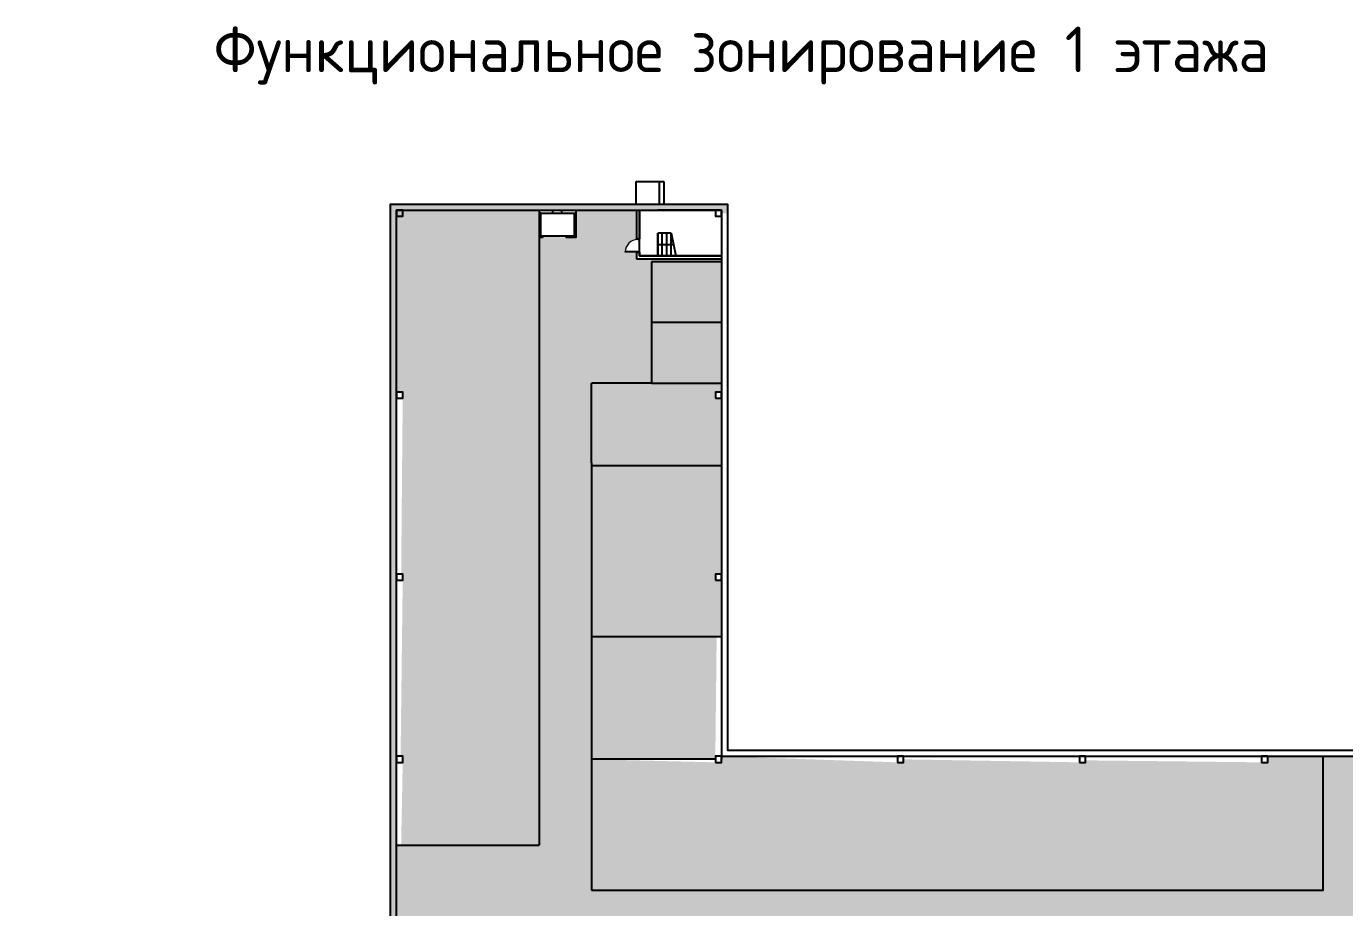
# Model space of a CAD drawing. Header units: millimetres. Extents: x -1544140 to 7445918, y -1294905 to 2019878.
# Drawn here: x 89798 to 176666, y 52736 to 110841 of the extents above; entities that cross this region are included whole.
import ezdxf

# ---------------------------------------------------------------- set-up
doc = ezdxf.new("R2010")
doc.units = ezdxf.units.MM
doc.header["$MEASUREMENT"] = 0
doc.layers.add('JA_Building Outline', color=7, linetype='Continuous', lineweight=5)
doc.styles.add('gost', font='GOST Common.ttf')

msp = doc.modelspace()

# ---------------------------------------------------------------- hatches: boundary and pattern name
at = {"true_color": 0x636466}
h = msp.add_hatch(color=251, dxfattribs=at)
h.dxf.hatch_style = 1
h.paths.add_polyline_path([(135997.7, 99116.4), (113797.7, 99116.4), (113797.7, 98516.4), (114197.7, 98516.4), (114197.7, 98716.4), (135597.7, 98716.4), (135597.7, 98516.4), (135997.7, 98516.4)])
h.paths.add_polyline_path([(114197.7, 98516.4), (113797.7, 98516.4), (113797.7, 86516.4), (114197.7, 86516.4)])
h.paths.add_polyline_path([(114197.7, 86516.4), (113797.7, 86516.4), (113797.7, 74516.4), (114197.7, 74516.4)])
h.paths.add_polyline_path([(114197.7, 74516.4), (113797.7, 74516.4), (113797.7, 62516.4), (114197.7, 62516.4)])
h.paths.add_polyline_path([(114197.7, 62516.4), (113797.7, 62516.4), (113797.7, 40916.4), (114397.7, 40916.4), (114397.7, 41316.4), (114197.7, 41316.4)])
h.paths.add_polyline_path([(120197.7, 41316.4), (114597.7, 41316.4), (114397.7, 41316.4), (114397.7, 40916.4), (114597.7, 40916.4), (119797.7, 40916.4), (119797.7, 30116.4), (114397.7, 30116.4), (114397.7, 29716.4), (120197.7, 29716.4)])
h.paths.add_polyline_path([(114397.7, 30116.4), (105397.7, 30116.4), (105397.7, 29716.4), (114397.7, 29716.4)])
h.paths.add_polyline_path([(96397.7, 30116.4), (90397.7, 30116.4), (90397.7, 29716.4), (96397.7, 29716.4)])
h.paths.add_polyline_path([(105397.7, 30116.4), (96397.7, 30116.4), (96397.7, 29716.4), (105397.7, 29716.4)])
h.paths.add_polyline_path([(90397.7, 30116.4), (89797.7, 30116.4), (89797.7, 29516.4), (90197.7, 29516.4), (90197.7, 29716.4), (90397.7, 29716.4)])
h.paths.add_polyline_path([(90197.7, 29516.4), (89797.7, 29516.4), (89797.7, 23516.4), (90197.7, 23516.4)])
h.paths.add_polyline_path([(90197.7, 23516.4), (89797.7, 23516.4), (89797.7, 17516.4), (90197.7, 17516.4)])
h.paths.add_polyline_path([(96397.7, 17316.4), (90397.7, 17316.4), (90397.7, 16916.4), (96397.7, 16916.4)])
h.paths.add_polyline_path([(90397.7, 17316.4), (90197.7, 17316.4), (90197.7, 17516.4), (89797.7, 17516.4), (89797.7, 16916.4), (90397.7, 16916.4)])
h.paths.add_polyline_path([(105397.7, 17316.4), (105197.7, 17316.4), (96397.7, 17316.4), (96397.7, 16916.4), (105197.7, 16916.4), (105397.7, 16916.4)])
h.paths.add_polyline_path([(114197.7, 17316.4), (105597.7, 17316.4), (105397.7, 17316.4), (105397.7, 16916.4), (113797.7, 16916.4), (113797.7, 14716.4), (113797.7, 14516.4), (114197.7, 14516.4), (114197.7, 14716.4)])
h.paths.add_polyline_path([(114197.7, 14316.4), (114197.7, 14516.4), (113797.7, 14516.4), (113797.7, 8516.4), (114197.7, 8516.4), (114197.7, 8716.4)])
h.paths.add_polyline_path([(114397.7, 8316.4), (114197.7, 8316.4), (114197.7, 8516.4), (113797.7, 8516.4), (113797.7, 7916.4), (114397.7, 7916.4)])
h.paths.add_polyline_path([(123397.7, 8316.4), (120597.7, 8316.4), (120397.7, 8316.4), (120397.7, 7916.4), (120597.7, 7916.4), (123397.7, 7916.4)])
h.paths.add_polyline_path([(123997.7, 14516.4), (123597.7, 14516.4), (123597.7, 8516.4), (123997.7, 8516.4)])
h.paths.add_polyline_path([(123997.7, 8516.4), (123597.7, 8516.4), (123597.7, 8316.4), (123397.7, 8316.4), (123397.7, 7916.4), (123997.7, 7916.4)])
h.paths.add_polyline_path([(123997.7, 16916.4), (129397.7, 16916.4), (129397.7, 17316.4), (123597.7, 17316.4), (123597.7, 14516.4), (123997.7, 14516.4)])
h.paths.add_polyline_path([(135397.9, 17316.4), (129397.7, 17316.4), (129397.7, 16916.4), (135397.9, 16916.4)])
h.paths.add_polyline_path([(118029.5, 7916.4), (118029.5, 8316.4), (114397.7, 8316.4), (114397.7, 7916.4)])
h.paths.add_polyline_path([(118929.5, 8316.4), (118929.5, 7916.4), (120397.7, 7916.4), (120397.7, 8316.4)])
h.paths.add_polyline_path([(139575.3, 16916.4), (139575.3, 17316.4), (135397.9, 17316.4), (135397.9, 16916.4)])
at = {"true_color": 0xcecce6, "transparency": 33554687}
h = msp.add_hatch(color=254, dxfattribs=at)
h.dxf.hatch_style = 1
h.paths.add_polyline_path([(123604, 98716.4), (114197.7, 98716.4), (114197.7, 86716.4), (114597.7, 86716.4), (114597.7, 86316.4), (114494.6, 74716.4), (114597.7, 74716.4), (114597.7, 74316.4), (114457.1, 62716.4), (114597.7, 62716.4), (114597.7, 62316.4), (114493.6, 56851), (123604, 56851)])
at = {"true_color": 0xafd9aa, "transparency": 33554687}
h = msp.add_hatch(color=9, dxfattribs=at)
h.dxf.hatch_style = 1
h.paths.add_polyline_path([(127040, 82055.3), (127040, 87316.4), (130991.3, 87316.4), (130991.5, 87316.4), (130991.5, 91520.2), (130991.3, 95316.2), (135597.7, 95316.5), (135597.7, 95516.4), (131191.3, 95516.4), (129997.7, 95516.4), (129997.7, 95961.8), (129256.9, 95961.8), (129256.9, 96011.1), (129259.2, 96011.1, -0.3659951), (129998.5, 96786), (129997.7, 98716.4), (126004, 98716.4), (126004, 96916.4), (125377.3, 96916.4), (123831.8, 97008.8), (123831.8, 96916.4), (123604, 96916.4), (123604, 56851), (114197.7, 56851), (114197.7, 50716.4), (114597.7, 50716.4), (119935.4, 50716.4), (120397.7, 50716.4), (120397.7, 44714), (120196.9, 44716.5), (120197, 44260.7), (120938.5, 44260.7), (120938.5, 44211.5), (120936.2, 44211.5, -0.3658825), (120197.3, 43436.6), (120197.7, 41716.4), (120597.7, 41716.4), (120597.7, 41316.4), (120197.7, 41316.4), (120197.7, 41116.4), (123197.7, 41116.4), (123197.7, 41316.4), (122997.7, 41316.4), (122997.7, 41716.4), (123197.7, 41716.4), (123197.7, 50716.4), (150165.7, 50716.4), (180397.7, 50716.4), (180397.7, 56716.4), (180397.7, 56717.1), (183152.3, 56716.4), (183597.7, 56716.4), (183597.7, 56916.4), (183352.3, 56916.4), (180397.7, 56916.4), (180397.7, 57248.2), (180197.7, 57248.2), (179456.9, 57284.2), (179456.9, 57333.4), (179459.2, 57333.4, -0.3657351), (180197.7, 58108.3), (180197.7, 60316.4), (178397.7, 60316.4), (178397.7, 60943.1), (178490, 62488.6), (178397.7, 62488.6), (178397.7, 62716.4), (175261.2, 62716.4), (175261.2, 53885.1), (169397.9, 53885.1), (127240, 53885.1), (127040, 53885.1), (127040, 55436.2)])
at = {"true_color": 0xadddf7, "transparency": 33554687}
h = msp.add_hatch(color=141, dxfattribs=at)
h.dxf.hatch_style = 1
h.paths.add_polyline_path([(135597.7, 95316.5), (130991.3, 95316.2), (130991.5, 91520.2), (130991.5, 91316.5), (135597.7, 91316.5)])
h = msp.add_hatch(color=141, dxfattribs=at)
h.dxf.hatch_style = 1
h.paths.add_polyline_path([(135597.7, 87316.4), (135597.7, 91316.5), (130991.5, 91316.5), (130991.5, 87316.4)])
at = {"true_color": 0xf27172, "transparency": 33554681}
h = msp.add_hatch(color=11, dxfattribs=at)
h.dxf.hatch_style = 1
h.paths.add_polyline_path([(135597.7, 86316.4), (135197.7, 86316.4), (135197.7, 86716.4), (135597.7, 86716.4), (135597.7, 87316.4), (130991.3, 87316.4), (127040, 87316.4), (127040, 82055.3), (127040, 81855.3), (135597.8, 81855.3)])
at = {"true_color": 0xd19cc7, "transparency": 33554687}
h = msp.add_hatch(color=9, dxfattribs=at)
h.dxf.hatch_style = 1
h.paths.add_polyline_path([(135597.8, 81855.3), (127040, 81855.3), (127040, 70611.2), (135597.8, 70611.3), (135597.8, 74316.4), (135197.8, 74316.4), (135197.8, 74716.4), (135597.8, 74716.4)])
at = {"true_color": 0xd0e67f, "transparency": 33554687}
h = msp.add_hatch(color=61, dxfattribs=at)
h.dxf.hatch_style = 1
h.paths.add_polyline_path([(135197.8, 62516.4), (135197.8, 62716.4), (135285.5, 70611.3), (127040, 70611.2), (127040, 62516.4)])
at = {"true_color": 0xedee99, "transparency": 33554687}
h = msp.add_hatch(color=61, dxfattribs=at)
h.dxf.hatch_style = 1
h.paths.add_polyline_path([(135597.8, 62316.4), (135197.8, 62316.4), (127040, 62516.4), (127040, 55436.2), (127040, 53885.1), (127240, 53885.1), (169397.9, 53885.1), (175261.2, 53885.1), (175261.2, 62716.4), (171597.7, 62716.4), (171597.7, 62316.4), (171197.7, 62316.4), (159597.7, 62446.7), (159597.7, 62316.4), (159197.7, 62316.4), (147597.7, 62513), (147597.7, 62316.4), (147197.7, 62316.4), (135597.8, 62716.4), (135597.8, 62516.4)])

# ---------------------------------------------------------------- linework, layer by layer
for p, q in [((129988.5, 99116.4), (129988.5, 100622.1)), ((129988.5, 100622.1), (131794.5, 100622.1)), ((131494.5, 100622.1), (131494.5, 99116.4)), ((131794.5, 100622.1), (131794.5, 99116.4)), ((123604, 98716.4), (126004, 98716.4)), ((123704, 98516.4), (123604, 98516.4)), ((123604, 98516.4), (126004, 98516.4)), ((123704, 98516.4), (123704, 98516.4)), ((124486.6, 98516.4), (124486.6, 98716.4)), ((125087.2, 98516.4), (125087.2, 98716.4)), ((125904, 98516.4), (126004, 98516.4)), ((129997.7, 98716.4), (129998.4, 96826)), ((130197.7, 98716.4), (130197.7, 96825.8)), ((135597.7, 98716.4), (131397.7, 98716.4)), ((123831.8, 96916.4), (123831.8, 97016.4)), ((125377.3, 96916.4), (125377.3, 97016.4)), ((131397.7, 95716.4), (131397.7, 97216.4)), ((132297.7, 97216.4), (131397.7, 97216.4)), ((131397.7, 97216.4), (131397.7, 95716.4)), ((131397.7, 96466.4), (132447.7, 96466.4)), ((131697.7, 95716.4), (131697.7, 97216.4)), ((131997.7, 95716.4), (131997.7, 97216.4)), ((132297.7, 95716.4), (132297.7, 97216.4)), ((132297.7, 97216.4), (132597.7, 95716.4)), ((129997.7, 95925.8), (129997.7, 95516.4)), ((130197.7, 95961.8), (130197.7, 95716.4)), ((130197.7, 95716.4), (131213.7, 95716.4)), ((131213.7, 95716.4), (135597.7, 95716.4)), ((129997.7, 95516.4), (131191.3, 95516.4)), ((131191.3, 95516.4), (135597.7, 95516.4)), ((127040, 70611.2), (135597.8, 70611.3))]:
    msp.add_line(p, q)
at = {"color": 254, "true_color": 0xcecce6}
for p, q in [((123604, 56851), (123604, 98716.4)), ((114197.7, 56851), (123597.7, 56851))]:
    msp.add_line(p, q, dxfattribs=at)
at = {"color": 7}
for p, q in [((130197.7, 96826.1), (129998.4, 96826)), ((130197.7, 96790.1), (130197.7, 96825.8)), ((130197.7, 95925.8), (129997.7, 95925.8)), ((130197.7, 95925.8), (130197.7, 95961.8))]:
    msp.add_line(p, q, dxfattribs=at)
at = {"color": 141, "true_color": 0xadddf7}
for p, q in [((135598, 95316.5), (130991.3, 95316.2)), ((130991.3, 95316.2), (130991.5, 91520.2)), ((130991.5, 91520.2), (130991.5, 87316.4)), ((135598.2, 91316.5), (130991.5, 91316.5))]:
    msp.add_line(p, q, dxfattribs=at)
at = {"color": 152, "true_color": 0x2776bb}
msp.add_line((135598.2, 95216.5), (135598.2, 91216.5), dxfattribs=at)
at = {"color": 11, "true_color": 0xf27172}
for p, q in [((130991.3, 87316.4), (127040, 87316.4)), ((127040, 82055.3), (127040, 87316.4)), ((135547.6, 81855.3), (127040, 81855.3))]:
    msp.add_line(p, q, dxfattribs=at)
at = {"color": 31, "true_color": 0xfecc66}
msp.add_line((130991.3, 87316.4), (135597.7, 87316.4), dxfattribs=at)
at = {"color": 9, "true_color": 0xafd9aa}
msp.add_line((127040, 82055.3), (127040, 55436.2), dxfattribs=at)
at = {"color": 51, "true_color": 0xf8f6b0}
for p, q in [((135197.8, 62516.4), (127040, 62516.4)), ((127040, 55436.2), (127040, 53885.1)), ((127040, 53885.1), (127240, 53885.1)), ((127240, 53885.1), (169397.9, 53885.1))]:
    msp.add_line(p, q, dxfattribs=at)
for points in [[(105197.7, 16916.4), (89797.7, 16916.4), (89797.7, 30116.4), (119797.7, 30116.4), (119797.7, 40916.4), (114597.7, 40916.4), (113797.7, 40916.4), (113797.7, 99116.4), (135997.7, 99116.4), (135997.8, 63116.4), (183997.7, 63116.4), (183997.7, 40916.4), (159997.7, 40916.4), (159997.7, 30116.4), (165997.7, 30116.4), (165997.7, -4083.6), (152797.7, -4083.6), (152797.7, 16916.4), (142575.3, 16916.4)], [(105197.7, 17316.4), (90197.7, 17316.4), (90197.7, 29716.4), (120197.7, 29716.4), (120197.7, 41316.4), (114597.7, 41316.4), (114197.7, 41316.4), (114197.7, 98716.4), (135597.7, 98716.4), (135597.8, 62516.4), (135597.8, 62716.4), (183597.7, 62716.4), (183597.7, 41316.4), (159597.7, 41316.4), (159597.7, 29716.4), (165597.7, 29716.4), (165597.7, -3683.6), (153197.7, -3683.6), (153197.7, 17316.4), (142482.1, 17316.4)], [(123831.8, 96916.4), (123604, 96916.4), (123604, 98716.4)], [(123704, 97016.4), (123704, 98516.4), (125904, 98516.4), (125904, 97016.4), (123704, 97016.4)], [(126004, 98716.4), (126004, 96916.4), (125377.3, 96916.4)], [(135197.7, 98716.4), (135197.7, 98316.4), (135597.7, 98316.4), (135597.7, 95716.4), (130197.7, 95716.4), (130197.7, 98716.4), (135197.7, 98716.4)]]:
    msp.add_lwpolyline(points)
for points in [[(114197.7, 98316.4), (114597.7, 98316.4), (114597.7, 98716.4), (114197.7, 98716.4)], [(135197.7, 98316.4), (135597.7, 98316.4), (135597.7, 98716.4), (135197.7, 98716.4)], [(114197.7, 86316.4), (114597.7, 86316.4), (114597.7, 86716.4), (114197.7, 86716.4)], [(135197.7, 86316.4), (135597.7, 86316.4), (135597.7, 86716.4), (135197.7, 86716.4)], [(114197.7, 74316.4), (114597.7, 74316.4), (114597.7, 74716.4), (114197.7, 74716.4)], [(135197.8, 74316.4), (135597.8, 74316.4), (135597.8, 74716.4), (135197.8, 74716.4)], [(114197.7, 62316.4), (114597.7, 62316.4), (114597.7, 62716.4), (114197.7, 62716.4)], [(135197.8, 62316.4), (135597.8, 62316.4), (135597.8, 62716.4), (135197.8, 62716.4)], [(147197.7, 62316.4), (147597.7, 62316.4), (147597.7, 62716.4), (147197.7, 62716.4)], [(159197.7, 62316.4), (159597.7, 62316.4), (159597.7, 62716.4), (159197.7, 62716.4)], [(171197.7, 62316.4), (171597.7, 62316.4), (171597.7, 62716.4), (171197.7, 62716.4)]]:
    msp.add_lwpolyline(points, close=True)
msp.add_lwpolyline([(169397.9, 53885.1), (175261.2, 53885.1), (175261.2, 62716.4)], dxfattribs=at)
at = {"layer": 'JA_Building Outline', "color": 7, "lineweight": 0}
for p, q in [((130197.7, 96826.1), (130085.2, 96826.1)), ((130085.2, 96826.1), (130085.2, 96790.1)), ((130085.2, 96790.1), (130197.7, 96790.1)), ((130197.7, 96790.1), (130197.7, 96826.1)), ((130197.7, 95961.8), (130085.2, 95961.8)), ((130085.2, 95961.8), (130085.2, 95925.8)), ((130085.2, 95925.8), (130197.7, 95925.8)), ((130197.7, 95925.8), (130197.7, 95961.8))]:
    msp.add_line(p, q, dxfattribs=at)
at = {"layer": 'JA_Building Outline', "color": 7, "lineweight": 5}
for p, q in [((130085.2, 96790.1), (130197.7, 96790.1)), ((130085.2, 95961.8), (130197.7, 95961.8))]:
    msp.add_line(p, q, dxfattribs=at)
msp.add_lwpolyline([(130085.2, 95961.8), (129256.9, 95961.8), (129256.9, 96011.1), (130085.2, 96011.1)], close=True, dxfattribs=at)
msp.add_arc((130087.3, 95961.2), 829.5, 90, 180, dxfattribs=at)

# ---------------------------------------------------------------- texts
at = {"insert": (102142, 110821.3), "char_height": 3000, "attachment_point": 1, "style": 'gost'}
msp.add_mtext_dynamic_manual_height_columns('Функциональное зонирование 1 этажа', width=77561.786, gutter_width=1, heights=[0], dxfattribs=at)

doc.saveas('drawing.dxf')
